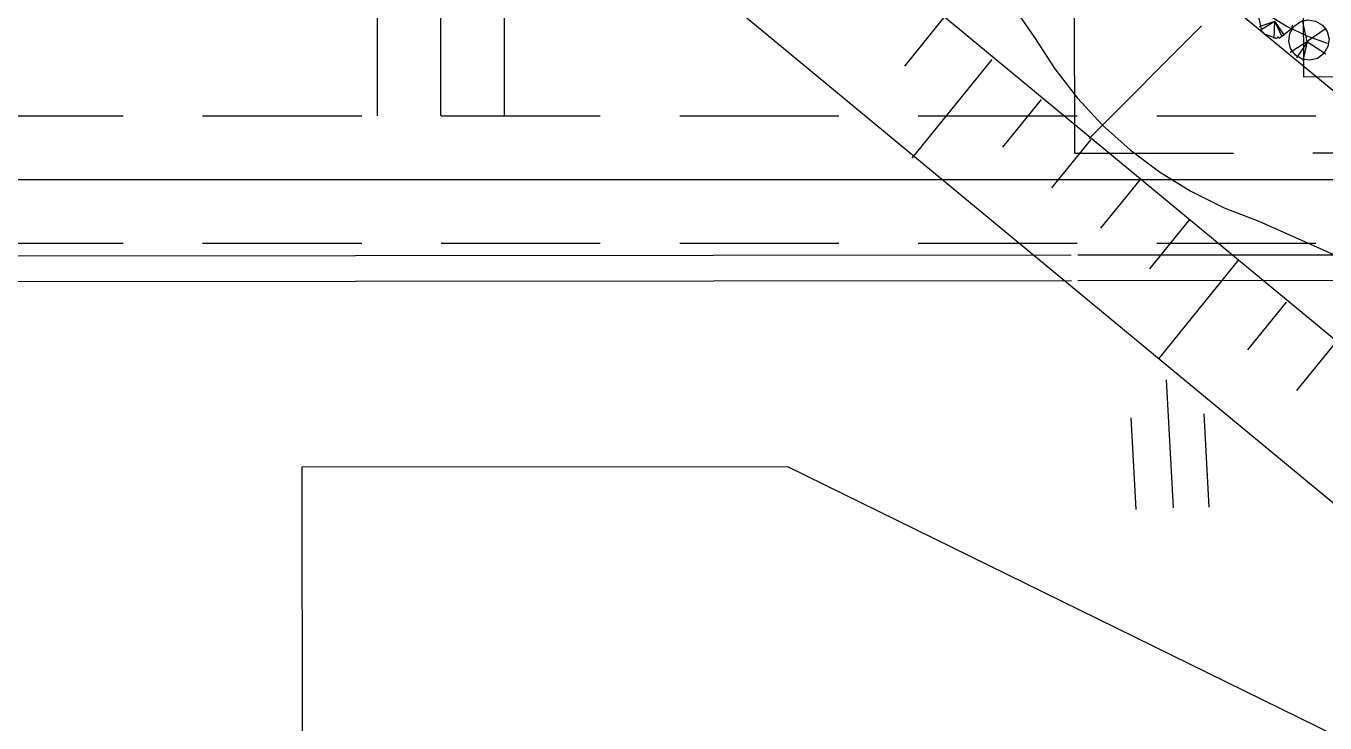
# Model space of a CAD drawing. Header units: millimetres. Extents: x 14950 to 15746, y 1103 to 1809.
# Drawn here: x 15420.81 to 15441.23, y 1463.41 to 1474.38 of the extents above; entities that cross this region are included whole.
import ezdxf
from ezdxf.xclip import XClip

# ---------------------------------------------------------------- set-up
doc = ezdxf.new("R2010")
doc.units = ezdxf.units.MM
doc.header["$LTSCALE"] = 10
doc.header["$MEASUREMENT"] = 0
doc.header["$XCLIPFRAME"] = 2
doc.linetypes.add('DASHED2', pattern=[0.375, 0.25, -0.125])
doc.linetypes.add('HIDDEN', pattern=[0.375, 0.25, -0.125])
for name, color, linetype in [('TN-CABL', 4, 'Continuous'), ('TZ-BASE', 253, 'Continuous'), ('TZ-CABL', 4, 'Continuous')]:
    doc.layers.add(name, color=color, linetype=linetype)
doc.linetypes.add('ZIGZAG', pattern='A,0.0001,-0.2,[131,ltypeshp.shx,S=0.2,R=0,X=-0.2,Y=0],-0.4,[131,ltypeshp.shx,S=0.2,R=180,X=0.2,Y=0],-0.2', length=0.8001)

# ---------------------------------------------------------------- blocks, each defined once
blk = doc.blocks.new('JD-DGHCDGH7DFXH')
at = {"layer": 'TZ-BASE'}
for p, q in [((387.876, 13.753), (399.334, -2.826)), ((396.764, 2.352), (408.319, -7.214)), ((394.837, 0.052), (406.347, -9.476)), ((405.134, -11.068), (393.579, -1.502)), ((397.946, -2.464), (397.29, -3.276)), ((402.848, -2.481), (402.908, -2.741)), ((402.869, -2.651), (403.109, -2.57)), ((402.887, -2.706), (403.109, -2.57)), ((403.102, -2.841), (403.109, -2.57)), ((403.265, -2.792), (403.109, -2.57)), ((403.228, -2.817), (403.109, -2.57)), ((403.619, -2.889), (403.547, -2.554)), ((402.93, -2.763), (403.144, -2.839)), ((403.179, -2.836), (403.386, -2.671)), ((403.62, -2.881), (403.92, -2.678)), ((403.626, -2.887), (403.35, -3.062)), ((403.63, -2.882), (403.451, -3.143)), ((403.618, -2.896), (403.549, -3.189)), ((403.622, -2.892), (403.913, -3.083)), ((398.661, -3.17), (397.403, -4.725)), ((399.439, -3.8), (398.83, -4.551)), ((400.216, -4.429), (399.6, -5.189)), ((400.993, -5.058), (400.371, -5.827)), ((401.77, -5.687), (401.141, -6.465)), ((402.858, -5.717), (420.677, -13.62)), ((363.035, -6.28), (399.911, -6.247)), ((400.011, -6.247), (469.911, -6.186)), ((402.541, -6.325), (401.282, -7.88)), ((363.034, -6.68), (399.912, -6.647)), ((400.012, -6.647), (469.912, -6.585)), ((403.29, -6.988), (402.682, -7.74)), ((404.067, -7.618), (403.452, -8.378)), ((401.404, -8.213, 37.672), (401.511, -10.223, 37.672)), ((402.076, -10.215, 37.672), (401.998, -8.748, 37.672)), ((400.848, -8.809, 37.672), (400.924, -10.254, 37.672))]:
    blk.add_line(p, q, dxfattribs=at)
at = {"layer": 'TZ-BASE', "linetype": 'DASHED2'}
for p, q in [((399.951, 5.354), (399.96, -4.645)), ((403.557, -1.714), (403.559, -3.442)), ((401.958, -2.644), (399.96, -4.645)), ((403.559, -3.442), (406.359, -3.44)), ((399.96, -4.645), (409.96, -4.637))]:
    blk.add_line(p, q, dxfattribs=at)
at = {"layer": 'TZ-BASE', "ltscale": 10}
for p, q in [((387.819, -9.582), (395.449, -9.575)), ((387.826, -17.582), (387.819, -9.582)), ((395.449, -9.575), (424.843, -24.027))]:
    blk.add_line(p, q, dxfattribs=at)
at = {"layer": 'TZ-BASE'}
for radius, start, end in [(3.5, 208.4418, 252.9976), (6.5, 210.0959, 251.1556)]:
    blk.add_arc((404.958, 0.434), radius, start, end, dxfattribs=at)
blk.add_ellipse((403.646, -2.866), major_axis=(0.212, 0.236), ratio=1, dxfattribs=at)
for centre, major_axis, start_param, end_param in [((403.398, -2.655), (0.0131, 0.0146), 0.880783, 3.203642), ((402.915, -2.756), (0.0111, 0.0123), 5.029777, 7.402231), ((403.162, -2.839), (-0.0131, 0.0118), 4.057441, 7.00071)]:
    blk.add_ellipse(centre, major_axis=major_axis, ratio=1, start_param=start_param, end_param=end_param, dxfattribs=at)

msp = doc.modelspace()

# ---------------------------------------------------------------- linework, layer by layer
at = {"layer": 'TN-CABL', "linetype": 'ZIGZAG', "ltscale": 0.5}
msp.add_lwpolyline([(15037.338, 1471.966), (15535.188, 1471.966)], dxfattribs=at)
at = {"layer": 'TZ-CABL', "elevation": 38.05}
for points in [[(15426.321, 1481.966), (15426.329, 1472.966)], [(15428.321, 1481.966), (15428.329, 1472.966)]]:
    msp.add_lwpolyline(points, dxfattribs=at)
at = {"layer": 'TZ-CABL', "linetype": 'ZIGZAG', "ltscale": 0.5, "elevation": 38.05}
msp.add_lwpolyline([(15427.321, 1481.966), (15427.329, 1472.966)], dxfattribs=at)
at = {"layer": 'TZ-CABL', "linetype": 'HIDDEN'}
for points in [[(15037.338, 1472.966), (15535.441, 1472.966)], [(15037.338, 1471.966), (15535.188, 1471.966)], [(15037.338, 1470.966), (15535.441, 1470.966)]]:
    msp.add_lwpolyline(points, dxfattribs=at)

# ---------------------------------------------------------------- block references
at = {"layer": 'TZ-BASE'}
ref = msp.add_blockref('JD-DGHCDGH7DFXH', (15037.333, 1477.025), dxfattribs=at)
XClip(ref).set_block_clipping_path([(-0.066111234, 74.999970863), (699.933616811, 75.6206052864), (700.0658361092, -74.3793364424), (0.0661112341, -74.999970863)])

doc.saveas('drawing.dxf')
